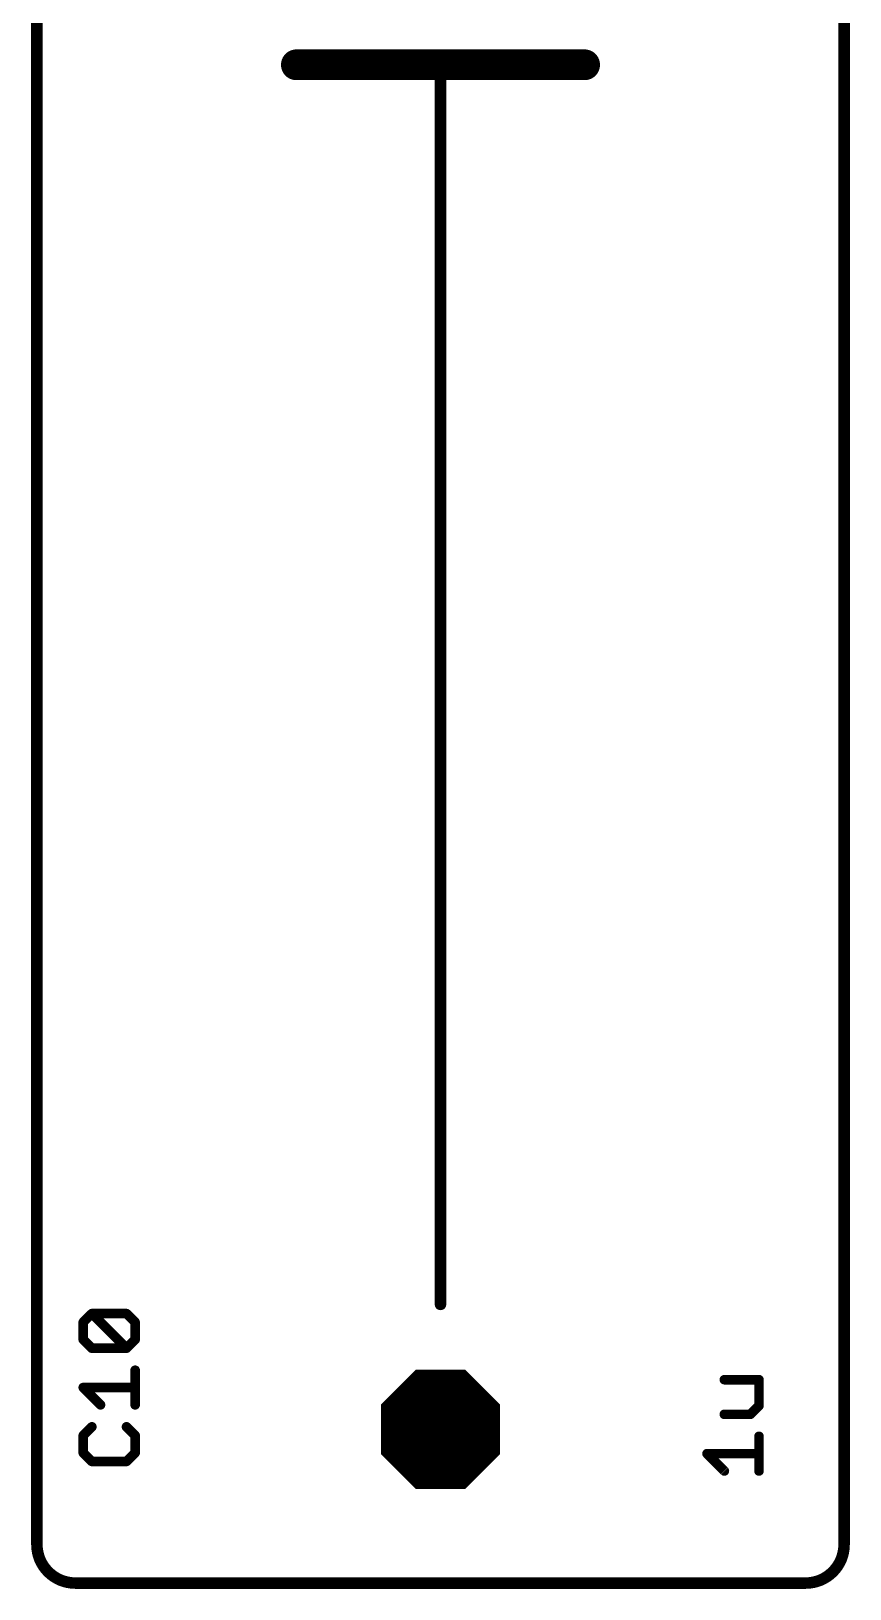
# Model space of a CAD drawing. Header units: inches. Extents: x -5 to 142, y -3 to 122.
# Drawn here: x 12.59 to 23.41, y 46.09 to 66.68 of the extents above; entities that cross this region are included whole.
import ezdxf

# ---------------------------------------------------------------- set-up
doc = ezdxf.new("R2010")
doc.units = ezdxf.units.IN
doc.header["$MEASUREMENT"] = 0
for name, color, linetype in [('17', 82, 'Continuous'), ('21', 253, 'Continuous'), ('23', 7, 'Continuous'), ('25', 253, 'Continuous'), ('27', 253, 'Continuous'), ('29', 253, 'Continuous'), ('44', 253, 'Continuous')]:
    doc.layers.add(name, color=color, linetype=linetype)

# ---------------------------------------------------------------- blocks, each defined once
blk = doc.blocks.new('OCTAGONP')
at = {"const_width": 0.5}
blk.add_lwpolyline([(-0.25, -0.1036), (-0.25, 0.1036), (-0.1036, 0.25), (0.1036, 0.25), (0.25, 0.1036), (0.25, -0.1036), (0.1036, -0.25), (-0.1036, -0.25), (-0.25, -0.1036), (-0.25, 0.1036)], dxfattribs=at)

msp = doc.modelspace()

# ---------------------------------------------------------------- linework, layer by layer
at = {"layer": '21'}
for points, const_width in [([(12.666, 46.673), (12.666, 72.327)], 0.1524), ([(23.334, 72.327), (23.334, 46.673)], 0.1524), ([(18, 66.231), (16.095, 66.231)], 0.4064), ([(19.905, 66.231), (18, 66.231)], 0.4064), ([(18, 66.231), (18, 49.848)], 0.1524), ([(22.826, 46.165), (13.174, 46.165)], 0.1524)]:
    msp.add_lwpolyline(points, dxfattribs=dict(at, const_width=const_width))
for points, const_width in [([(16.095, 66.3326, 1), (16.095, 66.1294)], 0.2032), ([(18, 66.3326, 1), (18, 66.1294)], 0.2032), ([(18, 66.1294, 1), (18, 66.3326)], 0.2032), ([(18.0381, 66.231, 1), (17.9619, 66.231)], 0.0762), ([(19.905, 66.1294, 1), (19.905, 66.3326)], 0.2032), ([(17.9619, 49.848, 1), (18.0381, 49.848)], 0.0762), ([(12.666, 46.673, 0.4142), (13.174, 46.165)], 0.1524), ([(12.7041, 46.673, 1), (12.6279, 46.673)], 0.0762), ([(22.826, 46.165, 0.4142), (23.334, 46.673)], 0.1524), ([(23.3721, 46.673, 1), (23.2959, 46.673)], 0.0762), ([(12.6279, 46.673, 1), (12.7041, 46.673)], 0.0762), ([(23.2959, 46.673, 1), (23.3721, 46.673)], 0.0762), ([(13.174, 46.2031, 1), (13.174, 46.1269)], 0.0762), ([(13.174, 46.1269, 1), (13.174, 46.2031)], 0.0762), ([(22.826, 46.2031, 1), (22.826, 46.1269)], 0.0762), ([(22.826, 46.1269, 1), (22.826, 46.2031)], 0.0762)]:
    msp.add_lwpolyline(points, format="xyb", dxfattribs=dict(at, const_width=const_width))
at = {"layer": '23'}
msp.add_point((18, 59.5), dxfattribs=at)
at = {"layer": '25', "const_width": 0.127}
for points in [[(13.2779, 49.6123), (13.3923, 49.7267)], [(13.2779, 49.3835), (13.2779, 49.6123)], [(13.3923, 49.7267), (13.8499, 49.7267)], [(13.8499, 49.2691), (13.3923, 49.7267)], [(13.8499, 49.7267), (13.9643, 49.6123)], [(13.9643, 49.6123), (13.9643, 49.3835)], [(13.3923, 49.2691), (13.2779, 49.3835)], [(13.9643, 49.3835), (13.8499, 49.2691)], [(13.8499, 49.2691), (13.3923, 49.2691)], [(13.9643, 48.5207), (13.9643, 48.9783)], [(13.5067, 48.5207), (13.2779, 48.7495)], [(13.2779, 48.7495), (13.9643, 48.7495)], [(13.3923, 48.2298), (13.2779, 48.1154)], [(13.2779, 48.1154), (13.2779, 47.8867)], [(13.9643, 48.1154), (13.8499, 48.2298)], [(13.9643, 47.8867), (13.9643, 48.1154)], [(13.2779, 47.8867), (13.3923, 47.7723)], [(13.3923, 47.7723), (13.8499, 47.7723)], [(13.8499, 47.7723), (13.9643, 47.8867)]]:
    msp.add_lwpolyline(points, dxfattribs=at)
at = {"layer": '25', "const_width": 0.0635}
for points in [[(13.3097, 49.6123, 1), (13.2462, 49.6123)], [(13.2555, 49.6347, 1), (13.3004, 49.5898)], [(13.3923, 49.7584, 1), (13.3923, 49.6949)], [(13.4148, 49.7491, 1), (13.3699, 49.7042)], [(13.4148, 49.7042, 1), (13.3699, 49.7491)], [(13.8724, 49.7491, 1), (13.8275, 49.7042)], [(13.8499, 49.6949, 1), (13.8499, 49.7584)], [(13.9961, 49.6123, 1), (13.9325, 49.6123)], [(13.9418, 49.5898, 1), (13.9868, 49.6347)], [(13.2462, 49.3835, 1), (13.3097, 49.3835)], [(13.3004, 49.4059, 1), (13.2555, 49.361)], [(13.9325, 49.3835, 1), (13.9961, 49.3835)], [(13.9868, 49.361, 1), (13.9418, 49.4059)], [(13.3923, 49.3008, 1), (13.3923, 49.2373)], [(13.3699, 49.2466, 1), (13.4148, 49.2915)], [(13.8275, 49.2915, 1), (13.8724, 49.2466)], [(13.8275, 49.2466, 1), (13.8724, 49.2915)], [(13.8499, 49.2373, 1), (13.8499, 49.3008)], [(13.9961, 48.9783, 1), (13.9325, 48.9783)], [(13.2779, 48.7812, 1), (13.2779, 48.7177)], [(13.3004, 48.7719, 1), (13.2555, 48.727)], [(13.9643, 48.7177, 1), (13.9643, 48.7812)], [(13.4843, 48.4982, 1), (13.5292, 48.5431)], [(13.9325, 48.5207, 1), (13.9961, 48.5207)], [(13.3097, 48.1154, 1), (13.2462, 48.1154)], [(13.4148, 48.2074, 1), (13.3699, 48.2523)], [(13.8724, 48.2523, 1), (13.8275, 48.2074)], [(13.9961, 48.1154, 1), (13.9325, 48.1154)], [(13.2555, 48.1379, 1), (13.3004, 48.093)], [(13.9418, 48.093, 1), (13.9868, 48.1379)], [(13.2462, 47.8867, 1), (13.3097, 47.8867)], [(13.3004, 47.9091, 1), (13.2555, 47.8642)], [(13.3923, 47.804, 1), (13.3923, 47.7405)], [(13.3699, 47.7498, 1), (13.4148, 47.7947)], [(13.8275, 47.7947, 1), (13.8724, 47.7498)], [(13.8499, 47.7405, 1), (13.8499, 47.804)], [(13.9325, 47.8867, 1), (13.9961, 47.8867)], [(13.9868, 47.8642, 1), (13.9418, 47.9091)]]:
    msp.add_lwpolyline(points, format="xyb", dxfattribs=at)
at = {"layer": '27', "const_width": 0.127}
for points in [[(22.2093, 48.8527), (21.7517, 48.8527)], [(22.2093, 48.5095), (22.2093, 48.8527)], [(21.7517, 48.3951), (22.0949, 48.3951)], [(22.0949, 48.3951), (22.2093, 48.5095)], [(22.2093, 47.6467), (22.2093, 48.1043)], [(21.7517, 47.6467), (21.5229, 47.8755)], [(21.5229, 47.8755), (22.2093, 47.8755)]]:
    msp.add_lwpolyline(points, dxfattribs=at)
at = {"layer": '27', "const_width": 0.0635}
for points in [[(21.7517, 48.8844, 1), (21.7517, 48.8209)], [(22.2411, 48.8527, 1), (22.1776, 48.8527)], [(22.2093, 48.8209, 1), (22.2093, 48.8844)], [(21.7517, 48.4268, 1), (21.7517, 48.3633)], [(22.0725, 48.4175, 1), (22.1174, 48.3726)], [(22.0949, 48.3633, 1), (22.0949, 48.4268)], [(22.1776, 48.5095, 1), (22.2411, 48.5095)], [(22.2318, 48.487, 1), (22.1868, 48.5319)], [(22.2411, 48.1043, 1), (22.1776, 48.1043)], [(21.5229, 47.9072, 1), (21.5229, 47.8437)], [(21.5454, 47.8979, 1), (21.5005, 47.853)], [(22.2093, 47.8437, 1), (22.2093, 47.9072)], [(21.7293, 47.6242, 1), (21.7742, 47.6691)], [(22.1776, 47.6467, 1), (22.2411, 47.6467)]]:
    msp.add_lwpolyline(points, format="xyb", dxfattribs=at)
at = {"layer": '44'}
msp.add_circle((18, 48.197), 0.508, dxfattribs=at)

# ---------------------------------------------------------------- block references
at = {"layer": '17', "xscale": 1.4224, "yscale": 1.4224, "rotation": 270}
msp.add_blockref('OCTAGONP', (18, 48.197), dxfattribs=at)
at = {"layer": '29', "xscale": 1.5748, "yscale": 1.5748, "rotation": 270}
msp.add_blockref('OCTAGONP', (18, 48.197), dxfattribs=at)

doc.saveas('drawing.dxf')
